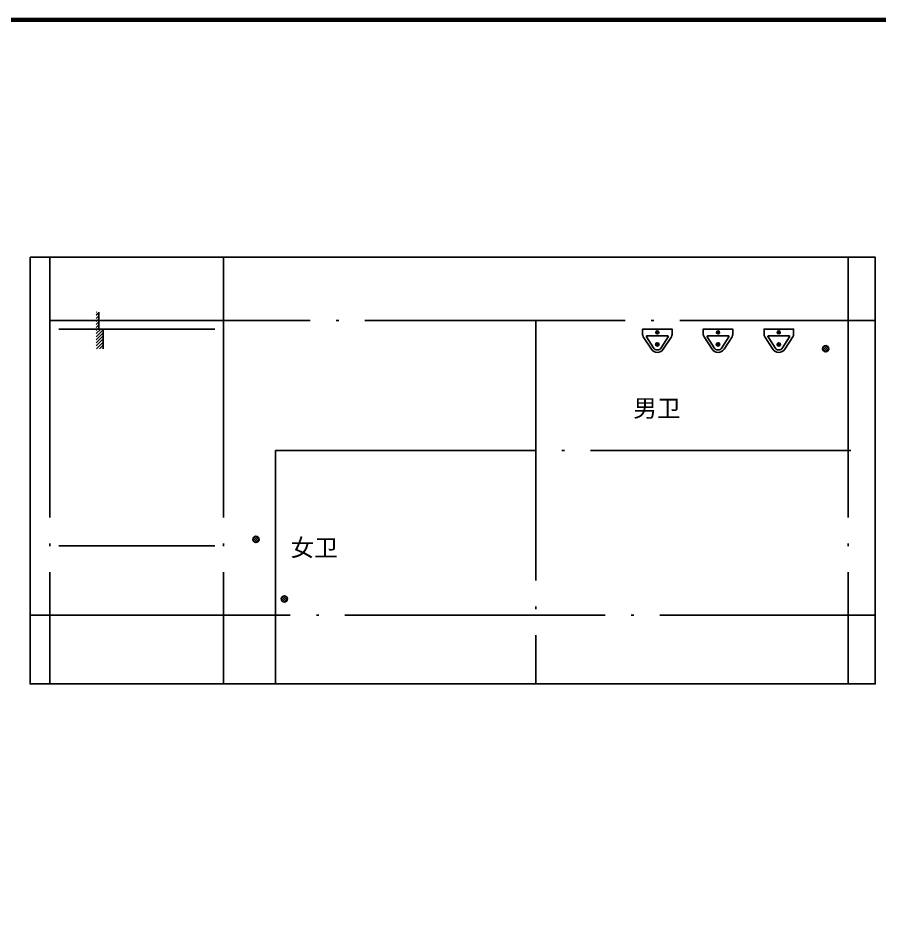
# Model space of a CAD drawing. Extents: x 5412679 to 5683609, y 301830 to 763830.
# Drawn here: x 5649623 to 5659549, y 350745 to 361046 of the extents above; entities that cross this region are included whole.
import ezdxf

# ---------------------------------------------------------------- set-up
doc = ezdxf.new("R2010")
doc.units = 0
doc.header["$LTSCALE"] = 1000
doc.header["$MEASUREMENT"] = 0
doc.linetypes.add('DOTE', pattern=[2.42, 2, -0.2, 0.02, -0.2])
for name, color, linetype in [('$dl$', 255, 'Continuous'), ('DOTE', 252, 'DOTE'), ('LVTRY', 6, 'Continuous'), ('PUB_TEXT', 7, 'Continuous'), ('PUB_TITLE', 4, 'Continuous'), ('WALL', 30, 'Continuous'), ('栏杆', 191, 'Continuous')]:
    doc.layers.add(name, color=color, linetype=linetype)
doc.styles.add('黑体', font='simhei.ttf', dxfattribs={"width": 0.6})

# ---------------------------------------------------------------- blocks, each defined once
blk = doc.blocks.new('$lvtry$00000219')
at = {"color": 0}
for p, q in [((-124, -91, 0), (-43, -216, 0)), ((-116, -76, 0), (116, -76, 0)), ((43, -216, 0), (124, -91, 0))]:
    blk.add_line(p, q, dxfattribs=at)
at = {"color": 0, "elevation": 0}
blk.add_lwpolyline([(69, -231, -0.57735), (-69, -231), (-162, -88, -0.145378), (-170, -61), (-170, 0), (170, 0), (170, -61, -0.145378), (162, -88)], format="xyb", close=True, dxfattribs=at)
at = {"color": 0}
for centre, radius in [((0, -38, 0), 17.7), ((0, -177, 0), 20)]:
    blk.add_circle(centre, radius, dxfattribs=at)
for centre, radius, start, end in [((-116, -86, 0), 10, 90, 213.0863), ((116, -86, 0), 10, 326.9137, 90), ((0, -191, 0), 50, 210, 330)]:
    blk.add_arc(centre, radius, start, end, dxfattribs=at)
for p in [(0, -38, 0), (0, -177, 0)]:
    blk.add_point(p, dxfattribs=at)

msp = doc.modelspace()

# ---------------------------------------------------------------- hatches: boundary and pattern name
at = {"layer": '$dl$'}
h = msp.add_hatch(dxfattribs=at)
h.set_pattern_fill('普通砖', color=256, scale=10, angle=-450, style=0)
h.set_pattern_definition([(45, (3318809.848, -7093024.727), (17.6776766, -17.6776766), [])])
h.paths.add_polyline_path([(5650606, 357230), (5650526, 357230), (5650526, 357653), (5650556, 357653), (5650556, 357457), (5650606, 357457)])
h = msp.add_hatch(dxfattribs=at)
h.set_pattern_fill('ANSI31', color=4, scale=10, style=0)
h.set_pattern_definition([(225, (15592517.717, 3160909.898), (11.225320151, -11.225320151), [])])
h.paths.add_polyline_path([(5658898, 357230, 1), (5658970, 357230, 1)])
h = msp.add_hatch(dxfattribs=at)
h.set_pattern_fill('ANSI31', color=4, scale=10, style=0)
h.set_pattern_definition([(225, (15585950.717, 3158711.898), (11.225320151, -11.225320151), [])])
h.paths.add_polyline_path([(5652331, 355032, 1), (5652403, 355032, 1)])
h = msp.add_hatch(dxfattribs=at)
h.set_pattern_fill('ANSI31', color=4, scale=10, style=0)
h.set_pattern_definition([(225, (15586278.217, 3158024.398), (11.225320151, -11.225320151), [])])
h.paths.add_polyline_path([(5652658, 354345, 1), (5652731, 354345, 1)])

# ---------------------------------------------------------------- linework, layer by layer
at = {"layer": '$dl$', "color": 4}
for centre in [(5658934, 357230), (5652367, 355032), (5652695, 354345)]:
    msp.add_circle(centre, 36, dxfattribs=at)
at = {"linetype": 'ByBlock'}
for p, q in [((5651893, 357457), (5650093, 357457)), ((5650093, 354957), (5651893, 354957))]:
    msp.add_line(p, q, dxfattribs=at)
at = {"layer": 'DOTE', "ltscale": 1.5}
for p, q in [((5649993, 358285), (5649993, 353366)), ((5651993, 358285), (5651993, 353366)), ((5659193, 358285), (5659193, 353366)), ((5649993, 357557), (5659505, 357557)), ((5655593, 357557), (5655593, 353366)), ((5652593, 356057), (5652593, 353366)), ((5652593, 356057), (5659505, 356057)), ((5649763, 354157), (5659505, 354157))]:
    msp.add_line(p, q, dxfattribs=at)
at = {"layer": 'PUB_TITLE', "linetype": 'ByBlock', "const_width": 50}
msp.add_lwpolyline([(5629154, 341021), (5664554, 341021), (5664554, 361021), (5629154, 361021)], close=True, dxfattribs=at)
at = {"layer": 'WALL', "linetype": 'ByBlock'}
for p, q in [((5650556, 357457), (5650556, 357653)), ((5650606, 357457), (5650556, 357457)), ((5650606, 357230), (5650606, 357457))]:
    msp.add_line(p, q, dxfattribs=at)
at = {"layer": '栏杆', "linetype": 'ByBlock'}
msp.add_lwpolyline([(5649763, 358285), (5659505, 358285), (5659505, 353366), (5649763, 353366)], close=True, dxfattribs=at)

# ---------------------------------------------------------------- block references
at = {"layer": 'LVTRY'}
for p in [(5656993, 357457, 0), (5657693, 357457, 0), (5658393, 357457, 0)]:
    msp.add_blockref('$lvtry$00000219', p, dxfattribs=at)

# ---------------------------------------------------------------- texts
at = {"layer": 'PUB_TEXT', "style": '黑体'}
for s, p in [('男卫', (5656716, 356444)), ('女卫', (5652766, 354835))]:
    msp.add_text(s, height=200, dxfattribs=at).set_placement(p)

doc.saveas('drawing.dxf')
